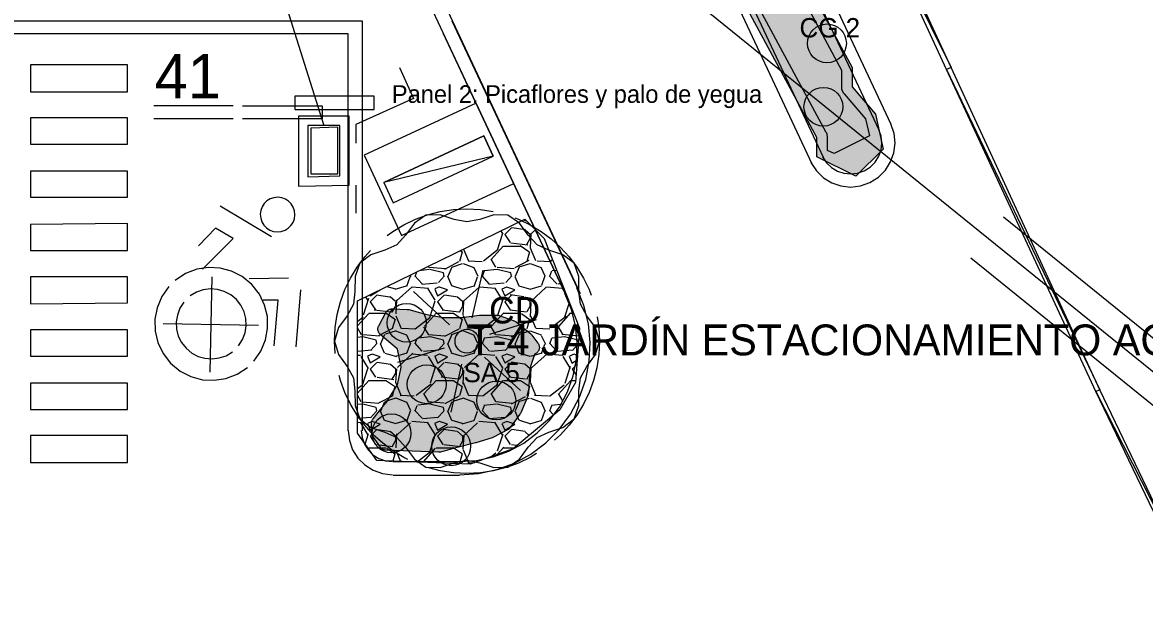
# Model space of a CAD drawing. Header units: metres. Extents: x 1 to 213, y 1 to 147.
# Drawn here: x 90.27 to 102.97, y 83.93 to 90.51 of the extents above; entities that cross this region are included whole.
import ezdxf

# ---------------------------------------------------------------- set-up
doc = ezdxf.new("R2010")
doc.units = ezdxf.units.M
doc.linetypes.add('DASHED', pattern=[1.524, 1.27, -0.254])
doc.layers.get('0').update_dxf_attribs({"lineweight": 0, "plot": 0})
for name, color, linetype, lineweight, plot in [('00-BASE-ARQUITECTURA', 8, 'Continuous', 0, False), ('00-BASE-TEXTO', 8, 'Continuous', 0, False), ('PJ-ARBOLES', 94, 'Continuous', 0, False), ('PJ-COPA-ADULTA', 8, 'DASHED', 0, False), ('PJ-ETIQUETAS', 7, 'Continuous', 0, False), ('PJ-GRAVILLA', 42, 'Continuous', 0, False), ('PJ-HERBACEAS', 212, 'Continuous', 0, False), ('PJ-LIMITE-JARDIN', 7, 'Continuous', 0, False), ('PJ-MASAS', 92, 'Continuous', 0, False), ('PJ-MASAS-RELLENO', 92, 'Continuous', 0, False), ('PJ-MOBILIARIO', 34, 'Continuous', 0, False), ('PJ-RIEGO-SECTORES', 5, 'Continuous', 0, False), ('PJ-ZONAS-TIPOLOGIA', 30, 'Continuous', 0, False)]:
    doc.layers.add(name, color=color, linetype=linetype, lineweight=lineweight, plot=plot)

# ---------------------------------------------------------------- blocks, each defined once
blk = doc.blocks.new('PJ_CG')
blk.add_circle((0, 0), 0.22)
for tag, p, height in [('CODIGO', (0.15, 0.15), 0.2), ('ESPECIE', (0.15, -0.1), 0.15), ('ZONA', (0.15, -0.3), 0.15)]:
    blk.add_attdef(tag, p, '', height=height)
blk = doc.blocks.new('PJ_CD')
for p, q in [((0.06, 0.263), (0.183, 0.804)), ((-0.198, 0.183), (-0.605, 0.561)), ((0.258, 0.08), (0.788, 0.244)), ((-0.258, -0.08), (-0.788, -0.244)), ((0.198, -0.183), (0.605, -0.561)), ((-0.06, -0.263), (-0.183, -0.804))]:
    blk.add_line(p, q)
blk.add_lwpolyline([(1.5, 0), (1.454, 0.153), (1.357, 0.288), (1.284, 0.417), (1.268, 0.564), (1.267, 0.731), (1.214, 0.882), (1.087, 0.979), (0.928, 1.031), (0.794, 1.092), (0.694, 1.202), (0.595, 1.336), (0.464, 1.427), (0.304, 1.431), (0.145, 1.38), (0, 1.35), (-0.145, 1.38), (-0.304, 1.431), (-0.464, 1.427), (-0.595, 1.336), (-0.694, 1.202), (-0.794, 1.092), (-0.928, 1.031), (-1.087, 0.979), (-1.214, 0.882), (-1.267, 0.731), (-1.268, 0.564), (-1.284, 0.417), (-1.357, 0.288), (-1.454, 0.153), (-1.5, 0), (-1.454, -0.153), (-1.357, -0.288), (-1.284, -0.417), (-1.268, -0.564), (-1.267, -0.731), (-1.214, -0.882), (-1.087, -0.979), (-0.928, -1.031), (-0.794, -1.092), (-0.694, -1.202), (-0.595, -1.336), (-0.464, -1.427), (-0.304, -1.431), (-0.145, -1.38), (0, -1.35), (0.145, -1.38), (0.304, -1.431), (0.464, -1.427), (0.595, -1.336), (0.694, -1.202), (0.794, -1.092), (0.928, -1.031), (1.087, -0.979), (1.214, -0.882), (1.267, -0.731), (1.268, -0.564), (1.284, -0.417), (1.357, -0.288), (1.454, -0.153), (1.5, 0)], close=True)
blk.add_circle((0, 0), 0.135)
for tag, p, height in [('CODIGO', (0.15, 0.15), 0.2), ('ESPECIE', (0.15, -0.1), 0.15), ('ZONA', (0.15, -0.3), 0.15)]:
    blk.add_attdef(tag, p, '', height=height)
blk = doc.blocks.new('PJ_SA')
blk.add_circle((0, 0), 0.22)
for tag, p, height in [('CODIGO', (0.15, 0.15), 0.2), ('ESPECIE', (0.15, -0.1), 0.15), ('ZONA', (0.15, -0.3), 0.15)]:
    blk.add_attdef(tag, p, '', height=height)

msp = doc.modelspace()

# ---------------------------------------------------------------- hatches: boundary and pattern name
at = {"layer": 'PJ-GRAVILLA'}
h = msp.add_hatch(dxfattribs=at)
h.set_pattern_fill('GRAVEL', scale=0.03)
h.paths.add_polyline_path([(90.399, 107.685), (91.413, 106.759), (92.031, 105.966), (93.089, 104.069), (93.177, 103.628), (93.662, 102.835), (94.059, 101.732), (94.809, 100.409), (94.985, 99.792), (95.206, 99.571), (95.206, 99.307), (95.691, 98.513), (96.97, 95.559), (97.234, 95.206), (97.234, 94.985), (98.381, 92.781), (98.998, 91.237), (99.66, 90.002), (99.66, 89.782), (99.924, 89.473), (100.012, 89.076), (99.704, 88.768), (99.263, 88.988), (99.263, 89.209), (98.381, 90.84), (98.381, 91.105), (97.896, 91.899), (97.499, 92.957), (96.837, 94.192), (96.837, 94.412), (95.206, 97.631), (94.809, 98.734), (94.324, 99.527), (93.927, 100.63), (93.442, 101.424), (92.516, 103.584), (91.943, 104.158), (91.546, 104.29), (91.193, 104.643), (90.928, 104.687), (90.355, 105.084), (90.399, 107.685)])
h = msp.add_hatch(dxfattribs=at)
h.set_pattern_fill('GRAVEL', scale=0.03)
h.paths.add_polyline_path([(95.956, 88.283), (96.176, 88.062), (96.573, 87.048), (96.529, 86.431), (96.352, 86.122), (95.823, 85.681), (95.338, 85.504), (94.28, 85.549), (94.059, 85.857), (94.059, 87.357), (95.956, 88.283)])
at = {"layer": 'PJ-MASAS-RELLENO'}
for points in [[(99.54, 89.972), (99.54, 89.782), (99.54, 89.77), (99.542, 89.758), (99.545, 89.746), (99.549, 89.735), (99.555, 89.724), (99.561, 89.713), (99.569, 89.704), (99.814, 89.418), (99.856, 89.228), (99.456, 89.026), (99.383, 89.062), (99.383, 89.209), (99.382, 89.221), (99.38, 89.232), (99.378, 89.244), (99.373, 89.255), (99.368, 89.266), (98.588, 90.709), (99.026, 90.93), (99.54, 89.972)], [(94.383, 87.225), (94.387, 87.232), (94.392, 87.239), (94.398, 87.245), (94.404, 87.25), (94.41, 87.255), (94.418, 87.259), (94.425, 87.262), (94.433, 87.264), (94.441, 87.266), (94.449, 87.267), (94.457, 87.267), (94.623, 87.26), (94.632, 87.259), (94.641, 87.257), (94.829, 87.206), (94.831, 87.205), (95.028, 87.167), (95.03, 87.166), (95.032, 87.166), (95.233, 87.168), (95.238, 87.168), (95.441, 87.193), (95.45, 87.194), (95.637, 87.195), (95.644, 87.195), (95.651, 87.194), (95.658, 87.193), (95.664, 87.191), (95.833, 87.13), (95.842, 87.127), (95.85, 87.122), (95.857, 87.117), (96.022, 86.984), (96.027, 86.979), (96.032, 86.974), (96.036, 86.969), (96.104, 86.876), (96.109, 86.869), (96.112, 86.862), (96.115, 86.855), (96.118, 86.847), (96.119, 86.839), (96.12, 86.832), (96.12, 86.824), (96.119, 86.816), (96.117, 86.808), (96.115, 86.801), (96.112, 86.793), (96.108, 86.786), (96.103, 86.78), (96.098, 86.774), (96.093, 86.768), (96.087, 86.763), (96.08, 86.759), (96.066, 86.751), (96.065, 86.75), (96.064, 86.748), (96.02, 86.612), (96.019, 86.61), (96.019, 86.608), (96.005, 86.464), (96.005, 86.462), (95.995, 86.304), (95.994, 86.296), (95.992, 86.287), (95.989, 86.278), (95.909, 86.088), (95.905, 86.08), (95.9, 86.073), (95.794, 85.924), (95.79, 85.918), (95.785, 85.912), (95.779, 85.907), (95.773, 85.903), (95.767, 85.899), (95.6, 85.811), (95.593, 85.808), (95.586, 85.805), (95.401, 85.748), (95.396, 85.746), (95.188, 85.696), (95.186, 85.696), (95.002, 85.643), (94.994, 85.641), (94.985, 85.64), (94.976, 85.64), (94.382, 85.664), (94.374, 85.665), (94.366, 85.667), (94.359, 85.669), (94.351, 85.672), (94.344, 85.676), (94.338, 85.681), (94.331, 85.686), (94.326, 85.692), (94.321, 85.698), (94.237, 85.815), (94.232, 85.822), (94.229, 85.829), (94.226, 85.836), (94.224, 85.844), (94.222, 85.852), (94.222, 85.86), (94.219, 85.968), (94.219, 85.976), (94.22, 85.984), (94.222, 85.992), (94.225, 85.999), (94.228, 86.006), (94.232, 86.013), (94.237, 86.02), (94.381, 86.199), (94.384, 86.202), (94.511, 86.402), (94.511, 86.404), (94.512, 86.406), (94.555, 86.605), (94.555, 86.607), (94.555, 86.609), (94.512, 86.809), (94.511, 86.811), (94.51, 86.812), (94.319, 86.976), (94.313, 86.982), (94.308, 86.988), (94.304, 86.994), (94.3, 87.001), (94.297, 87.008), (94.294, 87.015), (94.292, 87.023), (94.291, 87.03), (94.291, 87.038), (94.292, 87.046), (94.293, 87.054), (94.295, 87.061), (94.297, 87.068), (94.301, 87.075), (94.383, 87.225)]]:
    msp.add_hatch(color=7, dxfattribs=at).paths.add_polyline_path(points)

# ---------------------------------------------------------------- linework, layer by layer
at = {"layer": '00-BASE-ARQUITECTURA'}
for points in [[(94.051, 100.277), (99.332, 88.985)], [(93.913, 100.214), (99.205, 88.911)], [(99.967, 89.292), (94.876, 100.15)], [(100.104, 89.355), (95.014, 100.214)], [(91.235, 98.499), (96.442, 87.376)], [(91.373, 98.563), (96.58, 87.439)], [(106.116, 84.085), (92.156, 95.388)], [(91.828, 95.229), (93.68, 89.344)], [(99.914, 91.884), (99.861, 91.863), (100.782, 90.001), (99.914, 91.884)], [(99.861, 91.863), (100.782, 90.001), (100.729, 89.979), (99.861, 91.863)], [(79.34, 90.53), (94.114, 90.53), (94.114, 85.884)], [(95.13, 90.53), (96.548, 87.503)], [(93.955, 85.884), (93.955, 90.382), (79.34, 90.382)], [(96.411, 87.439), (95.035, 90.382)], [(94.537, 90.001), (94.696, 89.651)], [(100.782, 90.001), (100.729, 89.979), (102.464, 86.349), (100.782, 90.001)], [(100.729, 89.979), (102.464, 86.349), (102.422, 86.328), (100.729, 89.979)], [(94.696, 89.651), (94.04, 89.355), (94.04, 89.143)], [(92.654, 89.567), (91.754, 89.567)], [(92.759, 89.567), (93.659, 89.567), (93.659, 89.419)], [(92.654, 89.419), (91.754, 89.419)], [(93.659, 89.419), (92.759, 89.419)], [(99.194, 88.924), (99.257, 88.828), (99.337, 88.75), (99.431, 88.693), (99.534, 88.658), (99.643, 88.646), (99.754, 88.658), (99.863, 88.696), (99.96, 88.758), (100.038, 88.837), (100.096, 88.93), (100.133, 89.033), (100.147, 89.142), (100.136, 89.253), (100.099, 89.362)], [(94.357, 88.699), (95.49, 89.228)], [(95.596, 88.995), (94.357, 88.699), (95.49, 89.228), (95.596, 88.995)], [(99.327, 88.989), (99.372, 88.921), (99.428, 88.867), (99.495, 88.827), (99.568, 88.802), (99.644, 88.794), (99.722, 88.803), (99.799, 88.83), (99.867, 88.873), (99.922, 88.929), (99.963, 88.995), (99.989, 89.067), (99.998, 89.144), (99.991, 89.222), (99.965, 89.299)], [(94.463, 88.466), (95.596, 88.995), (94.357, 88.699), (94.463, 88.466)], [(94.04, 88.667), (94.04, 88.35)], [(92.505, 88.434), (93.087, 88.085)], [(93.352, 88.331), (93.347, 88.376), (93.333, 88.417), (93.311, 88.454), (93.281, 88.485), (93.245, 88.508), (93.204, 88.524), (93.159, 88.53), (93.114, 88.525), (93.073, 88.511), (93.036, 88.488), (93.005, 88.458), (92.982, 88.422), (92.966, 88.381), (92.96, 88.337), (92.965, 88.292), (92.979, 88.25), (93.002, 88.214), (93.032, 88.183), (93.068, 88.159), (93.109, 88.144), (93.153, 88.138), (93.198, 88.142), (93.24, 88.157), (93.276, 88.179), (93.307, 88.209), (93.331, 88.245), (93.346, 88.286), (93.352, 88.331)], [(101.374, 88.307), (106.211, 84.391)], [(92.304, 87.715), (92.654, 88.064), (92.452, 88.18), (92.262, 87.979)], [(106.211, 84.391), (105.84, 83.926), (101.004, 87.842)], [(92.886, 86.673), (92.966, 86.787), (93.019, 86.913), (93.043, 87.044), (93.04, 87.178), (93.009, 87.308), (92.95, 87.431), (92.864, 87.542), (92.756, 87.631), (92.635, 87.693), (92.506, 87.728), (92.372, 87.735), (92.24, 87.714), (92.113, 87.665), (91.996, 87.588)], [(92.41, 87.63), (92.389, 86.55)], [(92.833, 87.609), (93.278, 87.619)], [(91.924, 87.518), (91.844, 87.404), (91.791, 87.278), (91.767, 87.147), (91.77, 87.013), (91.801, 86.883), (91.859, 86.76), (91.945, 86.649), (92.053, 86.56), (92.174, 86.498), (92.304, 86.463), (92.437, 86.456), (92.57, 86.477), (92.697, 86.525), (92.814, 86.603)], [(92.715, 86.848), (92.76, 86.918), (92.789, 86.995), (92.801, 87.074), (92.797, 87.155), (92.777, 87.233), (92.741, 87.306), (92.689, 87.372), (92.625, 87.426), (92.553, 87.464), (92.475, 87.486), (92.395, 87.492), (92.315, 87.482), (92.238, 87.456), (92.166, 87.412)], [(93.416, 87.482), (93.363, 86.836)], [(95.214, 85.386), (95.43, 85.4), (95.639, 85.444), (95.838, 85.518), (96.024, 85.619), (96.193, 85.747), (96.344, 85.899), (96.472, 86.073), (96.573, 86.264), (96.645, 86.466), (96.685, 86.674), (96.696, 86.885), (96.676, 87.096), (96.625, 87.304), (96.543, 87.504)], [(95.215, 85.535), (95.409, 85.547), (95.597, 85.587), (95.776, 85.653), (95.943, 85.744), (96.096, 85.859), (96.231, 85.995), (96.347, 86.152), (96.438, 86.324), (96.502, 86.506), (96.539, 86.693), (96.548, 86.883), (96.53, 87.073), (96.484, 87.26), (96.41, 87.44)], [(92.095, 87.343), (92.05, 87.273), (92.021, 87.196), (92.008, 87.117), (92.012, 87.036), (92.032, 86.958), (92.068, 86.885), (92.12, 86.819), (92.185, 86.765), (92.257, 86.727), (92.334, 86.705), (92.414, 86.699), (92.494, 86.709), (92.572, 86.735), (92.644, 86.779)], [(93.119, 86.847), (93.162, 87.365), (92.992, 87.365)], [(91.86, 87.101), (92.939, 87.08)], [(102.464, 86.349), (102.422, 86.328), (103.353, 84.497), (102.464, 86.349)], [(102.422, 86.328), (103.353, 84.497), (103.311, 84.476), (102.422, 86.328)], [(93.955, 85.889), (93.969, 85.774), (94.006, 85.668), (94.066, 85.575), (94.144, 85.497), (94.237, 85.437), (94.343, 85.4), (94.458, 85.386)], [(94.103, 85.889), (94.113, 85.808), (94.139, 85.733), (94.181, 85.667), (94.236, 85.612), (94.302, 85.57), (94.377, 85.544), (94.458, 85.534)], [(94.463, 85.534), (95.215, 85.534)], [(95.215, 85.376), (94.463, 85.376)]]:
    msp.add_lwpolyline(points, dxfattribs=at)
for points in [[(90.357, 90.032), (90.357, 89.725), (91.458, 89.725), (91.458, 90.032)], [(95.405, 89.598), (94.135, 89.006), (94.559, 88.096), (95.829, 88.688)], [(93.394, 88.657), (93.966, 88.667), (93.966, 89.45), (93.394, 89.45)], [(90.357, 89.429), (90.357, 89.133), (91.458, 89.133), (91.458, 89.429)], [(93.86, 88.773), (93.86, 89.344), (93.5, 89.344), (93.5, 88.762)], [(93.839, 88.794), (93.839, 89.323), (93.532, 89.313), (93.532, 88.794)], [(94.357, 88.699), (94.463, 88.466), (95.596, 88.995), (95.49, 89.228)], [(95.49, 89.228), (94.357, 88.699), (94.463, 88.466), (95.596, 88.995)], [(90.357, 88.826), (90.357, 88.53), (91.458, 88.53), (91.458, 88.826)], [(90.357, 88.223), (90.357, 87.926), (91.458, 87.926), (91.458, 88.233)], [(90.357, 87.63), (90.357, 87.323), (91.458, 87.334), (91.458, 87.63)], [(90.357, 87.027), (90.357, 86.73), (91.458, 86.73), (91.458, 87.027)], [(90.357, 86.423), (90.357, 86.127), (91.458, 86.127), (91.458, 86.423)], [(90.357, 85.831), (90.357, 85.524), (91.458, 85.524), (91.458, 85.831)]]:
    msp.add_lwpolyline(points, close=True, dxfattribs=at)
at = {"layer": 'PJ-COPA-ADULTA'}
msp.add_circle((95.3, 86.9), 1.5, dxfattribs=at)
at = {"layer": 'PJ-LIMITE-JARDIN'}
msp.add_lwpolyline([(98.998, 91.237), (99.66, 90.002), (99.66, 89.782), (99.924, 89.473), (100.012, 89.076), (99.704, 88.768), (99.263, 88.988), (99.263, 89.209), (98.381, 90.84)], dxfattribs=at)
msp.add_lwpolyline([(95.956, 88.283), (96.176, 88.062), (96.573, 87.048), (96.529, 86.431), (96.352, 86.122), (95.823, 85.681), (95.338, 85.504), (94.28, 85.549), (94.059, 85.857), (94.059, 87.357), (95.956, 88.283)], close=True, dxfattribs=at)
at = {"layer": 'PJ-MASAS'}
for points in [[(99.54, 89.972), (99.54, 89.782), (99.54, 89.77), (99.542, 89.758), (99.545, 89.746), (99.549, 89.735), (99.555, 89.724), (99.561, 89.713), (99.569, 89.704), (99.814, 89.418), (99.856, 89.228), (99.456, 89.026), (99.383, 89.062), (99.383, 89.209), (99.382, 89.221), (99.38, 89.232), (99.378, 89.244), (99.373, 89.255), (99.368, 89.266), (98.588, 90.709), (99.026, 90.93), (99.54, 89.972)], [(94.383, 87.225), (94.387, 87.232), (94.392, 87.239), (94.398, 87.245), (94.404, 87.25), (94.41, 87.255), (94.418, 87.259), (94.425, 87.262), (94.433, 87.264), (94.441, 87.266), (94.449, 87.267), (94.457, 87.267), (94.623, 87.26), (94.632, 87.259), (94.641, 87.257), (94.829, 87.206), (94.831, 87.205), (95.028, 87.167), (95.03, 87.166), (95.032, 87.166), (95.233, 87.168), (95.238, 87.168), (95.441, 87.193), (95.45, 87.194), (95.637, 87.195), (95.644, 87.195), (95.651, 87.194), (95.658, 87.193), (95.664, 87.191), (95.833, 87.13), (95.842, 87.127), (95.85, 87.122), (95.857, 87.117), (96.022, 86.984), (96.027, 86.979), (96.032, 86.974), (96.036, 86.969), (96.104, 86.876), (96.109, 86.869), (96.112, 86.862), (96.115, 86.855), (96.118, 86.847), (96.119, 86.839), (96.12, 86.832), (96.12, 86.824), (96.119, 86.816), (96.117, 86.808), (96.115, 86.801), (96.112, 86.793), (96.108, 86.786), (96.103, 86.78), (96.098, 86.774), (96.093, 86.768), (96.087, 86.763), (96.08, 86.759), (96.066, 86.751), (96.065, 86.75), (96.064, 86.748), (96.02, 86.612), (96.019, 86.61), (96.019, 86.608), (96.005, 86.464), (96.005, 86.462), (95.995, 86.304), (95.994, 86.296), (95.992, 86.287), (95.989, 86.278), (95.909, 86.088), (95.905, 86.08), (95.9, 86.073), (95.794, 85.924), (95.79, 85.918), (95.785, 85.912), (95.779, 85.907), (95.773, 85.903), (95.767, 85.899), (95.6, 85.811), (95.593, 85.808), (95.586, 85.805), (95.401, 85.748), (95.396, 85.746), (95.188, 85.696), (95.186, 85.696), (95.002, 85.643), (94.994, 85.641), (94.985, 85.64), (94.976, 85.64), (94.382, 85.664), (94.374, 85.665), (94.366, 85.667), (94.359, 85.669), (94.351, 85.672), (94.344, 85.676), (94.338, 85.681), (94.331, 85.686), (94.326, 85.692), (94.321, 85.698), (94.237, 85.815), (94.232, 85.822), (94.229, 85.829), (94.226, 85.836), (94.224, 85.844), (94.222, 85.852), (94.222, 85.86), (94.219, 85.968), (94.219, 85.976), (94.22, 85.984), (94.222, 85.992), (94.225, 85.999), (94.228, 86.006), (94.232, 86.013), (94.237, 86.02), (94.381, 86.199), (94.384, 86.202), (94.511, 86.402), (94.511, 86.404), (94.512, 86.406), (94.555, 86.605), (94.555, 86.607), (94.555, 86.609), (94.512, 86.809), (94.511, 86.811), (94.51, 86.812), (94.319, 86.976), (94.313, 86.982), (94.308, 86.988), (94.304, 86.994), (94.3, 87.001), (94.297, 87.008), (94.294, 87.015), (94.292, 87.023), (94.291, 87.03), (94.291, 87.038), (94.292, 87.046), (94.293, 87.054), (94.295, 87.061), (94.297, 87.068), (94.301, 87.075), (94.383, 87.225)]]:
    msp.add_lwpolyline(points, close=True, dxfattribs=at)
at = {"layer": 'PJ-MOBILIARIO'}
msp.add_lwpolyline([(93.35, 89.525), (94.25, 89.525), (94.25, 89.675), (93.35, 89.675)], close=True, dxfattribs=at)
at = {"layer": 'PJ-RIEGO-SECTORES'}
msp.add_lwpolyline([(98.998, 91.237), (99.66, 90.002), (99.66, 89.782), (99.924, 89.473), (100.012, 89.076), (99.704, 88.768), (99.263, 88.988), (99.263, 89.209), (98.381, 90.84)], dxfattribs=at)
msp.add_lwpolyline([(96.529, 86.431), (96.352, 86.122), (95.823, 85.681), (95.338, 85.504), (94.28, 85.549), (94.059, 85.857), (94.059, 87.357), (95.956, 88.283), (96.176, 88.062), (96.573, 87.048), (96.529, 86.431)], close=True, dxfattribs=at)

# ---------------------------------------------------------------- block references
at = {"layer": 'PJ-ARBOLES'}
msp.add_blockref('PJ_CD', (95.3, 86.9), dxfattribs=at)
at = {"layer": 'PJ-HERBACEAS'}
for name, p in [('PJ_CG', (99.376, 90.274)), ('PJ_CG', (99.336, 89.556)), ('PJ_SA', (94.617, 87.108)), ('PJ_SA', (94.844, 86.411)), ('PJ_SA', (95.632, 86.227)), ('PJ_SA', (94.445, 85.855)), ('PJ_SA', (95.122, 85.708))]:
    msp.add_blockref(name, p, dxfattribs=at)

# ---------------------------------------------------------------- texts
at = {"layer": '00-BASE-TEXTO'}
msp.add_text('41', height=0.503, dxfattribs=at).set_placement((91.765, 89.651))
at = {"layer": 'PJ-ETIQUETAS'}
for s, height, p in [('CG 2', 0.22, (99.065, 90.341)), ('CD', 0.3, (95.55, 87.1)), ('SA 5', 0.22, (95.261, 86.434))]:
    msp.add_text(s, height=height, dxfattribs=at).set_placement(p)
at = {"layer": 'PJ-MOBILIARIO'}
msp.add_text('Panel 2: Picaflores y palo de yegua', height=0.2, dxfattribs=at).set_placement((94.45, 89.6))
at = {"layer": 'PJ-ZONAS-TIPOLOGIA'}
msp.add_text('T-4 JARDÍN ESTACIONAMIENTO ACCESIBLE - TIENDA Y TERRAZA (tipología 3)', height=0.35, dxfattribs=at).set_placement((95.305, 86.739))

doc.saveas('drawing.dxf')
